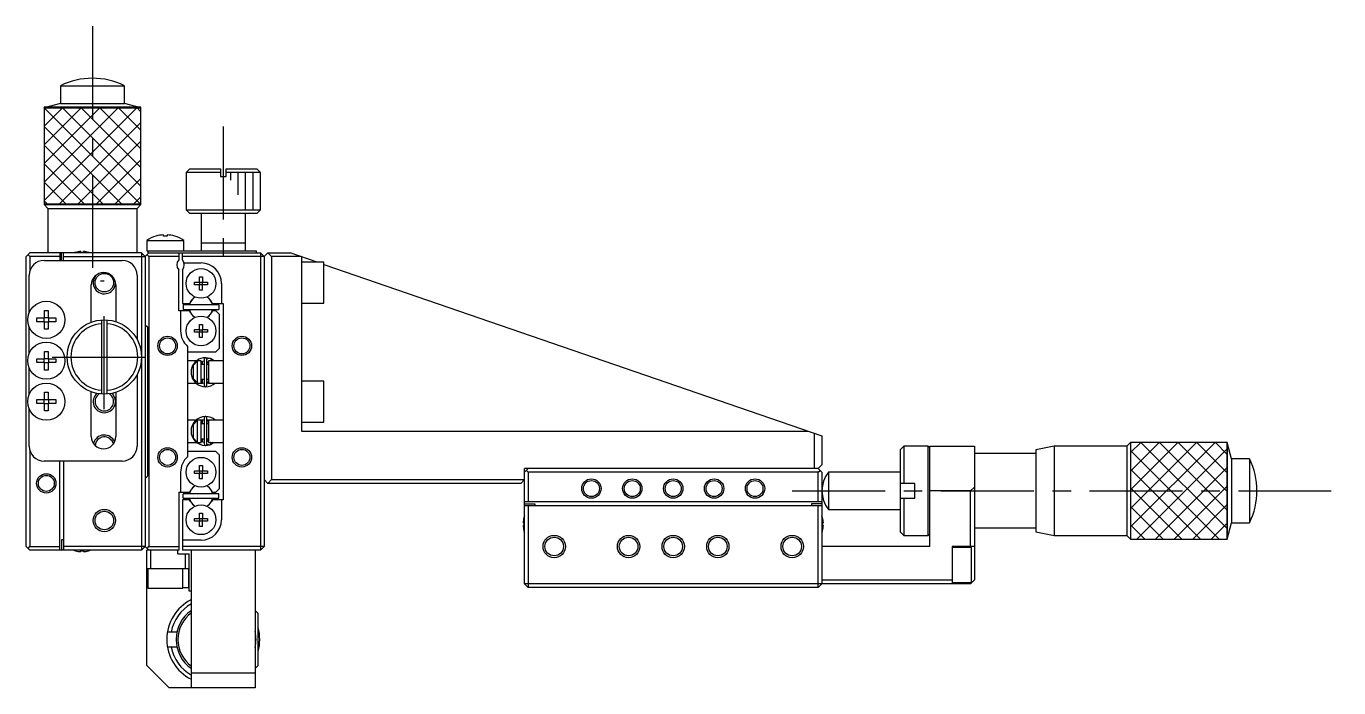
# Model space of a CAD drawing. Extents: x -367 to 325, y 68 to 606.
# Drawn here: x -303.2 to -126.7, y 322.4 to 411.4 of the extents above; entities that cross this region are included whole.
import ezdxf

# ---------------------------------------------------------------- set-up
doc = ezdxf.new("R2010")
doc.units = 0
doc.header["$LTSCALE"] = 10
doc.linetypes.add('CENTER', pattern=[2, 1.25, -0.25, 0.25, -0.25])
doc.linetypes.add('DASHED', pattern=[3.5, 2, -1.5])
doc.layers.get('0').update_dxf_attribs({"linetype": 'CONTINUOUS'})
doc.layers.add('CENTER', color=1, linetype='CENTER')

msp = doc.modelspace()

# ---------------------------------------------------------------- linework, layer by layer
at = {"color": 7, "linetype": 'CONTINUOUS'}
for p, q in [((-298.592322, 403.364929), (-289.992322, 403.364929)), ((-298.592322, 403.364929), (-298.592322, 400.954418)), ((-289.992322, 400.954418), (-289.992322, 403.364929)), ((-298.592322, 400.954418), (-300.792321, 400.36493)), ((-298.592322, 400.954418), (-289.992322, 400.954418)), ((-287.792323, 400.36493), (-289.992322, 400.954418)), ((-300.792321, 400.36493), (-287.792323, 400.36493)), ((-300.792321, 400.36493), (-300.792321, 387.364929)), ((-287.792323, 387.364929), (-287.792323, 400.36493)), ((-281.192322, 392.164923), (-281.692322, 391.664923)), ((-281.192322, 392.164923), (-277.092322, 392.164923)), ((-277.092322, 392.164923), (-277.092322, 391.164923)), ((-276.292322, 392.164923), (-272.192322, 392.164923)), ((-276.292322, 391.164923), (-276.292322, 392.164923)), ((-271.692322, 391.664923), (-272.192322, 392.164923)), ((-277.092322, 391.664923), (-281.692322, 391.664923)), ((-281.692322, 391.664923), (-281.692322, 386.664923)), ((-277.092322, 391.164923), (-276.292322, 391.164923)), ((-271.692322, 391.664923), (-276.292322, 391.664923)), ((-271.692322, 386.664923), (-271.692322, 391.664923)), ((-300.792321, 387.364929), (-287.792323, 387.364929)), ((-300.792321, 387.364929), (-300.292318, 386.864927)), ((-300.292318, 386.864927), (-288.292326, 386.864927)), ((-300.292318, 386.864927), (-300.292318, 380.864923)), ((-288.292326, 386.864927), (-287.792323, 387.364929)), ((-288.292326, 380.864923), (-288.292326, 386.864927)), ((-281.692322, 386.664923), (-281.192322, 386.164923)), ((-281.692322, 386.664923), (-271.692322, 386.664923)), ((-272.192322, 386.164923), (-271.692322, 386.664923)), ((-272.192322, 386.164923), (-281.192322, 386.164923)), ((-279.692322, 386.164923), (-279.692322, 381.164923)), ((-273.692322, 381.164923), (-273.692322, 386.164923)), ((-285.750911, 383.127503), (-285.754254, 383.134358)), ((-284.752322, 383.127503), (-284.752322, 383.299875)), ((-284.232322, 383.127503), (-284.752322, 383.127503)), ((-284.232322, 383.299875), (-284.232322, 383.127503)), ((-283.230389, 383.134358), (-283.233732, 383.127503)), ((-286.992322, 382.55658), (-281.992322, 382.55658)), ((-286.992322, 382.55658), (-286.992322, 381.164923)), ((-281.992322, 381.164923), (-281.992322, 382.55658)), ((-273.692322, 382.164923), (-279.692322, 382.164923)), ((-303.192322, 380.364923), (-302.692322, 380.864923)), ((-303.192322, 341.364923), (-303.192322, 380.364923)), ((-302.692322, 380.364923), (-302.942322, 380.614923)), ((-287.692322, 380.864923), (-302.692322, 380.864923)), ((-302.692322, 380.364923), (-302.692322, 378.489422)), ((-298.692322, 380.364923), (-302.692322, 380.364923)), ((-300.792322, 379.864923), (-290.292322, 379.864923)), ((-298.692322, 380.864923), (-298.692322, 379.864923)), ((-298.442322, 379.864923), (-298.442322, 380.864923)), ((-298.192322, 379.864923), (-298.192322, 380.864923)), ((-298.192322, 380.364923), (-287.192322, 380.364923)), ((-296.578683, 380.934444), (-296.580938, 380.939067)), ((-295.872322, 380.934444), (-295.872322, 381.054782)), ((-295.512322, 380.934444), (-295.872322, 380.934444)), ((-295.512322, 381.054782), (-295.512322, 380.934444)), ((-294.803706, 380.939067), (-294.80596, 380.934444)), ((-287.692322, 380.864923), (-287.192322, 380.364923)), ((-287.692322, 380.864923), (-287.692322, 340.864923)), ((-287.192322, 380.364923), (-286.692322, 380.864923)), ((-287.192322, 380.364923), (-287.192322, 341.364923)), ((-286.992322, 381.164923), (-272.292322, 381.164923)), ((-286.692322, 380.364923), (-286.942322, 380.614923)), ((-286.792322, 380.864923), (-286.792322, 381.164923)), ((-286.792322, 380.864923), (-271.692322, 380.864923)), ((-286.692322, 380.364923), (-286.692322, 341.364923)), ((-282.692322, 380.364923), (-286.692322, 380.364923)), ((-282.692322, 380.864923), (-282.692322, 379.92636)), ((-282.192322, 379.92636), (-282.192322, 380.864923)), ((-271.192322, 380.364923), (-282.192322, 380.364923)), ((-281.974076, 379.514923), (-279.692322, 379.514923)), ((-272.292322, 381.164923), (-272.292322, 380.864923)), ((-271.192322, 380.364923), (-271.692322, 380.864923)), ((-271.692322, 380.864923), (-271.692322, 340.864923)), ((-270.692322, 380.864923), (-271.192322, 380.364923)), ((-271.192322, 380.364923), (-271.192322, 341.364923)), ((-270.192322, 380.364923), (-270.692322, 380.864923)), ((-270.692322, 380.864923), (-267.692322, 380.864923)), ((-270.192322, 380.364923), (-270.192322, 350.364923)), ((-266.240216, 380.364923), (-270.192322, 380.364923)), ((-264.062058, 379.614923), (-267.692322, 380.864922)), ((-266.192322, 380.348431), (-266.192322, 356.864923)), ((-263.192322, 379.614923), (-266.192322, 379.614923)), ((-263.192322, 374.114923), (-263.192322, 379.614923)), ((-302.792322, 372.844719), (-302.792322, 377.864923)), ((-288.292322, 377.864923), (-288.292322, 369.239791)), ((-282.692322, 373.064923), (-282.692322, 378.603485)), ((-282.192322, 378.603485), (-282.192322, 374.064923)), ((-263.192322, 379.315448), (-196.192322, 356.245499)), ((-294.442322, 371.548671), (-294.442322, 376.564923)), ((-293.192322, 377.114922), (-292.692322, 377.114922)), ((-291.142322, 376.564923), (-291.142322, 371.618605)), ((-280.578683, 376.944923), (-279.872322, 376.944923)), ((-280.578683, 376.584923), (-280.578683, 376.944923)), ((-279.872322, 376.584923), (-280.578683, 376.584923)), ((-279.872322, 377.651284), (-279.512322, 377.651284)), ((-279.872322, 376.944923), (-279.872322, 377.651284)), ((-279.861949, 376.934551), (-279.872322, 376.944923)), ((-279.861949, 376.595295), (-279.872322, 376.584923)), ((-279.872322, 375.878561), (-279.872322, 376.584923)), ((-279.861949, 376.595295), (-279.861949, 376.934551)), ((-279.861949, 376.934551), (-279.522694, 376.934551)), ((-279.522694, 376.595295), (-279.861949, 376.595295)), ((-279.522694, 376.934551), (-279.512322, 376.944923)), ((-279.522694, 376.934551), (-279.522694, 376.595295)), ((-279.522694, 376.595295), (-279.512322, 376.584923)), ((-279.512322, 377.651284), (-279.512322, 376.944923)), ((-279.512322, 376.944923), (-278.80596, 376.944923)), ((-278.80596, 376.584923), (-279.512322, 376.584923)), ((-279.512322, 375.878561), (-279.512322, 376.584923)), ((-278.80596, 376.944923), (-278.80596, 376.584923)), ((-276.942322, 376.764923), (-276.942322, 374.064923)), ((-281.092961, 374.325018), (-281.243127, 374.064923)), ((-279.512322, 375.878561), (-279.872322, 375.878561)), ((-278.141516, 374.064923), (-278.291682, 374.325018)), ((-300.752322, 373.123512), (-300.232322, 373.123512)), ((-300.752322, 372.124923), (-300.752322, 373.123512)), ((-300.232322, 373.123512), (-300.232322, 372.124923)), ((-281.243127, 373.064923), (-282.692322, 373.064923)), ((-282.442322, 373.064923), (-282.442322, 370.364923)), ((-282.192322, 374.064923), (-281.243127, 374.064923)), ((-282.092322, 373.864923), (-282.092322, 373.264923)), ((-277.292322, 373.864923), (-282.092322, 373.864923)), ((-282.092322, 373.264923), (-277.292322, 373.264923)), ((-281.092961, 372.804828), (-281.243127, 373.064923)), ((-278.141516, 373.064923), (-278.291682, 372.804828)), ((-278.141516, 374.064923), (-276.692322, 374.064923)), ((-277.692322, 373.064923), (-278.141516, 373.064923)), ((-277.192322, 372.564923), (-277.692322, 373.064923)), ((-277.292322, 373.864923), (-277.292322, 373.264923)), ((-277.192322, 368.064923), (-277.192322, 372.564923)), ((-276.692322, 374.064923), (-276.692322, 347.664923)), ((-266.192322, 374.114923), (-263.192322, 374.114923)), ((-302.792322, 367.344719), (-302.792322, 370.885127)), ((-301.750911, 372.124923), (-300.752322, 372.124923)), ((-301.750911, 371.604923), (-301.750911, 372.124923)), ((-300.752322, 371.604923), (-301.750911, 371.604923)), ((-300.793696, 371.604923), (-300.793696, 372.124923)), ((-300.752322, 372.166298), (-300.232322, 372.166298)), ((-300.752322, 370.606333), (-300.752322, 371.604923)), ((-300.232322, 371.563548), (-300.752322, 371.563548)), ((-300.232322, 372.124923), (-299.233732, 372.124923)), ((-299.233732, 371.604923), (-300.232322, 371.604923)), ((-300.232322, 371.604923), (-300.232322, 370.606333)), ((-300.190947, 372.124923), (-300.190947, 371.604923)), ((-299.233732, 372.124923), (-299.233732, 371.604923)), ((-293.092322, 371.848897), (-293.092322, 361.880948)), ((-292.292322, 361.880948), (-292.292322, 371.848897)), ((-287.192322, 371.214923), (-286.842322, 370.864923)), ((-286.842322, 350.864923), (-286.842322, 370.864923)), ((-279.872322, 371.251284), (-279.512322, 371.251284)), ((-279.872322, 370.544923), (-279.872322, 371.251284)), ((-279.512322, 371.251284), (-279.512322, 370.544923)), ((-300.232322, 370.606333), (-300.752322, 370.606333)), ((-280.578683, 370.544923), (-279.872322, 370.544923)), ((-280.578683, 370.184923), (-280.578683, 370.544923)), ((-279.872322, 370.184923), (-280.578683, 370.184923)), ((-279.861949, 370.534551), (-279.872322, 370.544923)), ((-279.861949, 370.195295), (-279.872322, 370.184923)), ((-279.872322, 369.478561), (-279.872322, 370.184923)), ((-279.512322, 369.478561), (-279.872322, 369.478561)), ((-279.861949, 370.195295), (-279.861949, 370.534551)), ((-279.861949, 370.534551), (-279.522694, 370.534551)), ((-279.522694, 370.195295), (-279.861949, 370.195295)), ((-279.522694, 370.534551), (-279.512322, 370.544923)), ((-279.522694, 370.534551), (-279.522694, 370.195295)), ((-279.522694, 370.195295), (-279.512322, 370.184923)), ((-279.512322, 370.544923), (-278.80596, 370.544923)), ((-278.80596, 370.184923), (-279.512322, 370.184923)), ((-279.512322, 369.478561), (-279.512322, 370.184923)), ((-278.80596, 370.544923), (-278.80596, 370.184923)), ((-300.752322, 367.623512), (-300.232322, 367.623512)), ((-300.752322, 366.624923), (-300.752322, 367.623512)), ((-300.232322, 367.623512), (-300.232322, 366.624923)), ((-281.492322, 368.28586), (-281.492322, 353.443985)), ((-281.492322, 367.564923), (-277.692322, 367.564923)), ((-277.692322, 367.564923), (-277.192322, 368.064923)), ((-302.792322, 361.844719), (-302.792322, 365.385127)), ((-301.750911, 366.624923), (-300.752322, 366.624923)), ((-301.750911, 366.104923), (-301.750911, 366.624923)), ((-300.752322, 366.104923), (-301.750911, 366.104923)), ((-300.793696, 366.104923), (-300.793696, 366.624923)), ((-300.752322, 366.666298), (-300.232322, 366.666298)), ((-300.752322, 365.106333), (-300.752322, 366.104923)), ((-300.232322, 366.063548), (-300.752322, 366.063548)), ((-300.232322, 366.624923), (-299.233732, 366.624923)), ((-299.233732, 366.104923), (-300.232322, 366.104923)), ((-300.232322, 366.104923), (-300.232322, 365.106333)), ((-300.190947, 366.624923), (-300.190947, 366.104923)), ((-299.233732, 366.624923), (-299.233732, 366.104923)), ((-280.270756, 366.364923), (-281.492322, 366.364923)), ((-280.692322, 365.781438), (-280.192322, 366.310606)), ((-280.692322, 363.948408), (-280.692322, 365.781438)), ((-279.692322, 366.364923), (-280.192322, 366.364923)), ((-280.192322, 366.364923), (-280.192322, 363.364923)), ((-279.692454, 366.245316), (-279.285891, 366.35618)), ((-279.692322, 363.364923), (-279.692322, 366.364923)), ((-279.28584, 365.864923), (-279.692322, 365.864923)), ((-279.492322, 365.864923), (-279.492322, 366.314752)), ((-279.28584, 366.568001), (-279.28584, 363.068001)), ((-278.313089, 366.607033), (-279.061562, 366.76654)), ((-278.857123, 366.614005), (-278.888437, 366.600006)), ((-278.88584, 363.068001), (-278.88584, 366.568001)), ((-278.88584, 365.967114), (-278.885513, 365.981068)), ((-278.692322, 365.864923), (-278.88584, 365.864923)), ((-278.885513, 365.981068), (-278.884479, 365.995763)), ((-278.884479, 365.995763), (-278.882739, 366.010389)), ((-278.882739, 366.010389), (-278.880298, 366.024912)), ((-278.880298, 366.024912), (-278.877161, 366.039299)), ((-278.877161, 366.039299), (-278.873335, 366.053516)), ((-278.873335, 366.053516), (-278.868828, 366.06753)), ((-278.868828, 366.06753), (-278.863649, 366.081308)), ((-278.863649, 366.081308), (-278.85781, 366.094819)), ((-278.85781, 366.094819), (-278.851322, 366.108029)), ((-278.824987, 366.626492), (-278.857123, 366.614005)), ((-278.851322, 366.108029), (-278.8442, 366.120909)), ((-278.8442, 366.120909), (-278.836458, 366.133426)), ((-278.836458, 366.133426), (-278.828114, 366.14555)), ((-278.828114, 366.14555), (-278.819184, 366.157251)), ((-278.792282, 366.637354), (-278.824987, 366.626492)), ((-278.819184, 366.157251), (-278.809689, 366.168501)), ((-278.809689, 366.168501), (-278.799649, 366.179271)), ((-278.799649, 366.179271), (-278.789086, 366.189533)), ((-278.759088, 366.646565), (-278.792282, 366.637354)), ((-278.789086, 366.189533), (-278.778023, 366.19926)), ((-278.778023, 366.19926), (-278.766487, 366.208427)), ((-278.766487, 366.208427), (-278.754502, 366.217008)), ((-278.725485, 366.654103), (-278.759088, 366.646565)), ((-278.754502, 366.217008), (-278.742098, 366.224981)), ((-278.742098, 366.224981), (-278.729304, 366.232323)), ((-278.729304, 366.232323), (-278.716149, 366.239012)), ((-278.691556, 366.659951), (-278.725485, 366.654103)), ((-278.716149, 366.239012), (-278.702667, 366.245029)), ((-278.702667, 366.245029), (-278.692345, 366.249095)), ((-278.692322, 366.364923), (-278.692322, 363.364923)), ((-276.692322, 366.364923), (-278.692322, 366.364923)), ((-278.657382, 366.664094), (-278.691556, 366.659951)), ((-278.623048, 366.666522), (-278.657382, 366.664094)), ((-278.588637, 366.66723), (-278.623048, 366.666522)), ((-278.554232, 366.666214), (-278.588637, 366.66723)), ((-278.519918, 366.663479), (-278.554232, 366.666214)), ((-278.485778, 366.659029), (-278.519918, 366.663479)), ((-278.451895, 366.652875), (-278.485778, 366.659029)), ((-278.418352, 366.645031), (-278.451895, 366.652875)), ((-278.385231, 366.635516), (-278.418352, 366.645031)), ((-278.390429, 366.378943), (-278.397015, 366.364923)), ((-278.383906, 366.393277), (-278.390429, 366.378943)), ((-278.313718, 366.607346), (-278.386348, 366.364917)), ((-278.352616, 366.624353), (-278.385231, 366.635516)), ((-278.37749, 366.407834), (-278.383906, 366.393277)), ((-278.371221, 366.422521), (-278.37749, 366.407834)), ((-278.365139, 366.437245), (-278.371221, 366.422521)), ((-278.359283, 366.451911), (-278.365139, 366.437245)), ((-278.353689, 366.466427), (-278.359283, 366.451911)), ((-278.348395, 366.480699), (-278.353689, 366.466427)), ((-278.322264, 366.612284), (-278.352616, 366.624353)), ((-278.343432, 366.494636), (-278.348395, 366.480699)), ((-278.338834, 366.50815), (-278.343432, 366.494636)), ((-278.33463, 366.521155), (-278.338834, 366.50815)), ((-278.330845, 366.533567), (-278.33463, 366.521155)), ((-278.327505, 366.545307), (-278.330845, 366.533567)), ((-278.324631, 366.556301), (-278.327505, 366.545307)), ((-278.32224, 366.566479), (-278.324631, 366.556301)), ((-278.323946, 366.612637), (-278.321687, 366.611985)), ((-277.901054, 366.364943), (-278.322808, 366.611242)), ((-278.320349, 366.575775), (-278.32224, 366.566479)), ((-278.321687, 366.611985), (-278.319931, 366.610161)), ((-278.31897, 366.584131), (-278.320349, 366.575775)), ((-278.319931, 366.610161), (-278.318689, 366.607177)), ((-278.31811, 366.591492), (-278.31897, 366.584131)), ((-278.318689, 366.607177), (-278.317969, 366.603052)), ((-278.317776, 366.597813), (-278.31811, 366.591492)), ((-278.317969, 366.603052), (-278.317776, 366.597813)), ((-300.232322, 365.106333), (-300.752322, 365.106333)), ((-288.292322, 364.490054), (-288.292322, 354.864923)), ((-280.192322, 363.419239), (-280.692322, 363.948408)), ((-279.692322, 363.864923), (-279.28584, 363.864923)), ((-279.492322, 363.364923), (-279.492322, 363.864923)), ((-278.88584, 363.864923), (-278.692322, 363.864923)), ((-278.88579, 363.663564), (-278.88584, 363.668888)), ((-278.88517, 363.648843), (-278.88579, 363.663564)), ((-278.883843, 363.634165), (-278.88517, 363.648843)), ((-278.88181, 363.619565), (-278.883843, 363.634165)), ((-278.879075, 363.605077), (-278.88181, 363.619565)), ((-278.875645, 363.590735), (-278.879075, 363.605077)), ((-278.871524, 363.576573), (-278.875645, 363.590735)), ((-263.192322, 363.614923), (-266.192322, 363.614923)), ((-263.192322, 358.114923), (-263.192322, 363.614923)), ((-300.752322, 362.123512), (-300.232322, 362.123512)), ((-300.752322, 361.124923), (-300.752322, 362.123512)), ((-300.232322, 362.123512), (-300.232322, 361.124923)), ((-294.442322, 356.164923), (-294.442322, 362.181174)), ((-291.142322, 362.11124), (-291.142322, 356.164923)), ((-281.492322, 363.364923), (-280.384155, 363.364923)), ((-280.192322, 363.364923), (-279.692322, 363.364923)), ((-279.285894, 363.280108), (-279.692407, 363.390349)), ((-279.626838, 363.364923), (-279.492322, 363.364923)), ((-278.657503, 363.327417), (-278.88578, 363.279794)), ((-278.866722, 363.562624), (-278.871524, 363.576573)), ((-278.861249, 363.54892), (-278.866722, 363.562624)), ((-278.855114, 363.535496), (-278.861249, 363.54892)), ((-278.848332, 363.522383), (-278.855114, 363.535496)), ((-278.840915, 363.509614), (-278.848332, 363.522383)), ((-278.832879, 363.49722), (-278.840915, 363.509614)), ((-278.824243, 363.485232), (-278.832879, 363.49722)), ((-278.815023, 363.473681), (-278.824243, 363.485232)), ((-278.805241, 363.462597), (-278.815023, 363.473681)), ((-278.794918, 363.452008), (-278.805241, 363.462597)), ((-278.784077, 363.441944), (-278.794918, 363.452008)), ((-278.772744, 363.43243), (-278.784077, 363.441944)), ((-278.760945, 363.423494), (-278.772744, 363.43243)), ((-278.748709, 363.415159), (-278.760945, 363.423494)), ((-278.736063, 363.407451), (-278.748709, 363.415159)), ((-278.723041, 363.40039), (-278.736063, 363.407451)), ((-278.709674, 363.393998), (-278.723041, 363.40039)), ((-278.695997, 363.388293), (-278.709674, 363.393998)), ((-278.692345, 363.386906), (-278.695997, 363.388293)), ((-278.692322, 363.364923), (-276.692322, 363.364923)), ((-278.544835, 363.364584), (-278.657503, 363.327417)), ((-278.381668, 363.001237), (-278.322264, 363.023718)), ((-278.326549, 363.023813), (-278.323946, 363.023364)), ((-278.323946, 363.023364), (-278.324304, 363.024226)), ((-278.322264, 363.023718), (-278.323946, 363.023364)), ((-278.321508, 363.024133), (-278.322264, 363.023718)), ((-301.750911, 361.124923), (-300.752322, 361.124923)), ((-301.750911, 360.604923), (-301.750911, 361.124923)), ((-300.752322, 360.604923), (-301.750911, 360.604923)), ((-300.793696, 360.604923), (-300.793696, 361.124923)), ((-300.752322, 361.166298), (-300.232322, 361.166298)), ((-300.752322, 359.606333), (-300.752322, 360.604923)), ((-300.232322, 360.563548), (-300.752322, 360.563548)), ((-300.232322, 361.124923), (-299.233732, 361.124923)), ((-299.233732, 360.604923), (-300.232322, 360.604923)), ((-300.232322, 360.604923), (-300.232322, 359.606333)), ((-300.190947, 361.124923), (-300.190947, 360.604923)), ((-299.233732, 361.124923), (-299.233732, 360.604923)), ((-302.792322, 354.864923), (-302.792322, 359.885127)), ((-300.232322, 359.606333), (-300.752322, 359.606333)), ((-280.383452, 358.364923), (-281.492322, 358.364923)), ((-280.692322, 357.781438), (-280.192322, 358.310606)), ((-279.692322, 358.364923), (-280.192322, 358.364923)), ((-280.192322, 358.364923), (-280.192322, 355.364923)), ((-279.692512, 358.339452), (-279.285843, 358.449745)), ((-279.692322, 355.364923), (-279.692322, 358.364923)), ((-279.492322, 358.364923), (-279.626496, 358.364923)), ((-279.492322, 357.864923), (-279.492322, 358.364923)), ((-279.28584, 358.661845), (-279.28584, 355.161845)), ((-278.88584, 355.161845), (-278.88584, 358.661845)), ((-278.885747, 358.450047), (-278.657227, 358.402348)), ((-278.778023, 358.293104), (-278.766487, 358.302271)), ((-278.766487, 358.302271), (-278.754502, 358.310852)), ((-278.754502, 358.310852), (-278.742098, 358.318825)), ((-278.742098, 358.318825), (-278.729304, 358.326166)), ((-278.729304, 358.326166), (-278.716149, 358.332855)), ((-278.716149, 358.332855), (-278.702667, 358.338872)), ((-278.702667, 358.338872), (-278.692345, 358.342939)), ((-278.692322, 358.364923), (-278.692322, 355.364923)), ((-276.692322, 358.364923), (-278.692322, 358.364923)), ((-278.657227, 358.402348), (-278.544556, 358.365156)), ((-278.369292, 358.724293), (-278.383677, 358.728869)), ((-278.322264, 358.706128), (-278.369338, 358.724148)), ((-278.323946, 358.706481), (-278.324323, 358.705574)), ((-278.322264, 358.706128), (-278.323946, 358.706481)), ((-278.321508, 358.705712), (-278.322264, 358.706128)), ((-280.692322, 355.948408), (-280.692322, 357.781438)), ((-279.28584, 357.864923), (-279.692322, 357.864923)), ((-278.88584, 358.060957), (-278.885513, 358.074912)), ((-278.692322, 357.864923), (-278.88584, 357.864923)), ((-278.885513, 358.074912), (-278.884479, 358.089607)), ((-278.884479, 358.089607), (-278.882739, 358.104233)), ((-278.882739, 358.104233), (-278.880298, 358.118756)), ((-278.880298, 358.118756), (-278.877161, 358.133143)), ((-278.877161, 358.133143), (-278.873335, 358.147359)), ((-278.873335, 358.147359), (-278.868828, 358.161373)), ((-278.868828, 358.161373), (-278.863649, 358.175152)), ((-278.863649, 358.175152), (-278.85781, 358.188662)), ((-278.85781, 358.188662), (-278.851322, 358.201873)), ((-278.851322, 358.201873), (-278.8442, 358.214752)), ((-278.8442, 358.214752), (-278.836458, 358.227269)), ((-278.836458, 358.227269), (-278.828114, 358.239394)), ((-278.828114, 358.239394), (-278.819184, 358.251095)), ((-278.819184, 358.251095), (-278.809689, 358.262345)), ((-278.809689, 358.262345), (-278.799649, 358.273115)), ((-278.799649, 358.273115), (-278.789086, 358.283377)), ((-278.789086, 358.283377), (-278.778023, 358.293104)), ((-266.192322, 358.114923), (-263.192322, 358.114923)), ((-266.192322, 356.864923), (-197.991261, 356.864923)), ((-197.192322, 351.864923), (-197.192322, 356.589826)), ((-281.492322, 355.364923), (-280.270336, 355.364923)), ((-280.192322, 355.419239), (-280.692322, 355.948408)), ((-280.192322, 355.364923), (-279.692322, 355.364923)), ((-279.285861, 355.373661), (-279.692468, 355.484536)), ((-279.692322, 355.864923), (-279.28584, 355.864923)), ((-279.492322, 355.415538), (-279.492322, 355.864923)), ((-279.060309, 354.963323), (-278.376382, 355.096855)), ((-278.888485, 355.129863), (-278.876414, 355.124243)), ((-278.88584, 355.864923), (-278.692322, 355.864923)), ((-278.88579, 355.757408), (-278.88584, 355.762732)), ((-278.88517, 355.742686), (-278.88579, 355.757408)), ((-278.883843, 355.728008), (-278.88517, 355.742686)), ((-278.88181, 355.713409), (-278.883843, 355.728008)), ((-278.879075, 355.698921), (-278.88181, 355.713409)), ((-278.875645, 355.684579), (-278.879075, 355.698921)), ((-278.876414, 355.124243), (-278.844635, 355.110768)), ((-278.871524, 355.670417), (-278.875645, 355.684579)), ((-278.866722, 355.656467), (-278.871524, 355.670417)), ((-278.861249, 355.642764), (-278.866722, 355.656467)), ((-278.855114, 355.629339), (-278.861249, 355.642764)), ((-278.848332, 355.616227), (-278.855114, 355.629339)), ((-278.840915, 355.603457), (-278.848332, 355.616227)), ((-278.844635, 355.110768), (-278.81224, 355.098904)), ((-278.832879, 355.591063), (-278.840915, 355.603457)), ((-278.824243, 355.579076), (-278.832879, 355.591063)), ((-278.815023, 355.567525), (-278.824243, 355.579076)), ((-278.805241, 355.556441), (-278.815023, 355.567525)), ((-278.81224, 355.098904), (-278.779309, 355.088678)), ((-278.794918, 355.545852), (-278.805241, 355.556441)), ((-278.784077, 355.535787), (-278.794918, 355.545852)), ((-278.772744, 355.526274), (-278.784077, 355.535787)), ((-278.779309, 355.088678), (-278.745922, 355.080116)), ((-278.760945, 355.517337), (-278.772744, 355.526274)), ((-278.748709, 355.509003), (-278.760945, 355.517337)), ((-278.736063, 355.501294), (-278.748709, 355.509003)), ((-278.745922, 355.080116), (-278.712163, 355.073237)), ((-278.723041, 355.494234), (-278.736063, 355.501294)), ((-278.709674, 355.487842), (-278.723041, 355.494234)), ((-278.712163, 355.073237), (-278.678113, 355.068057)), ((-278.695997, 355.482137), (-278.709674, 355.487842)), ((-278.692345, 355.48075), (-278.695997, 355.482137)), ((-278.692322, 355.364923), (-276.692322, 355.364923)), ((-278.678113, 355.068057), (-278.643855, 355.064588)), ((-278.643855, 355.064588), (-278.609474, 355.062838)), ((-278.609474, 355.062838), (-278.575053, 355.062811)), ((-278.575053, 355.062811), (-278.540676, 355.064505)), ((-278.540676, 355.064505), (-278.506427, 355.067917)), ((-278.506427, 355.067917), (-278.472388, 355.073039)), ((-278.472388, 355.073039), (-278.438644, 355.079858)), ((-278.438644, 355.079858), (-278.405275, 355.088357)), ((-278.405275, 355.088357), (-278.372364, 355.098516)), ((-278.390429, 355.350903), (-278.397015, 355.364923)), ((-278.383906, 355.336568), (-278.390429, 355.350903)), ((-278.313718, 355.1225), (-278.386348, 355.364929)), ((-278.37749, 355.322011), (-278.383906, 355.336568)), ((-278.371221, 355.307324), (-278.37749, 355.322011)), ((-278.372364, 355.098516), (-278.339991, 355.110311)), ((-278.365139, 355.2926), (-278.371221, 355.307324)), ((-278.359283, 355.277934), (-278.365139, 355.2926)), ((-278.353689, 355.263419), (-278.359283, 355.277934)), ((-278.348395, 355.249147), (-278.353689, 355.263419)), ((-278.343432, 355.235209), (-278.348395, 355.249147)), ((-278.338834, 355.221695), (-278.343432, 355.235209)), ((-278.339991, 355.110311), (-278.322264, 355.117561)), ((-278.33463, 355.208691), (-278.338834, 355.221695)), ((-278.330845, 355.196279), (-278.33463, 355.208691)), ((-278.327505, 355.184538), (-278.330845, 355.196279)), ((-278.324631, 355.173544), (-278.327505, 355.184538)), ((-278.32224, 355.163366), (-278.324631, 355.173544)), ((-278.323946, 355.117208), (-278.321687, 355.11786)), ((-278.322808, 355.118604), (-277.901146, 355.364832)), ((-278.320349, 355.15407), (-278.32224, 355.163366)), ((-278.321687, 355.11786), (-278.319931, 355.119684)), ((-278.31897, 355.145715), (-278.320349, 355.15407)), ((-278.319931, 355.119684), (-278.318689, 355.122668)), ((-278.31811, 355.138353), (-278.31897, 355.145715)), ((-278.318689, 355.122668), (-278.317969, 355.126793)), ((-278.317776, 355.132032), (-278.31811, 355.138353)), ((-278.317969, 355.126793), (-278.317776, 355.132032)), ((-196.192322, 356.245498), (-196.192322, 352.364923)), ((-185.192322, 354.864923), (-185.692322, 354.364923)), ((-185.192322, 354.864923), (-185.192322, 349.864923)), ((-181.892322, 354.864923), (-185.192322, 354.864923)), ((-181.692322, 354.664923), (-181.892322, 354.864923)), ((-181.892322, 342.864923), (-181.892322, 354.864923)), ((-181.692322, 354.864923), (-175.692322, 354.864923)), ((-181.692322, 341.364923), (-181.692322, 354.864923)), ((-175.692322, 354.864923), (-175.692322, 336.864923)), ((-164.942323, 354.864919), (-167.442322, 354.36492)), ((-164.942323, 354.864919), (-164.942323, 342.864927)), ((-155.192318, 354.864919), (-164.942323, 354.864919)), ((-154.692316, 355.364922), (-155.192318, 354.864919)), ((-155.192318, 354.864919), (-155.192318, 342.864927)), ((-154.692316, 355.364922), (-154.692316, 342.364924)), ((-141.692315, 355.364922), (-154.692316, 355.364922)), ((-141.692315, 355.364922), (-141.692315, 342.364924)), ((-141.102827, 353.164923), (-141.692315, 355.364922)), ((-302.692322, 354.240423), (-302.692322, 341.364923)), ((-277.692322, 354.164923), (-281.492322, 354.164923)), ((-277.192322, 353.664923), (-277.692322, 354.164923)), ((-277.192322, 349.164923), (-277.192322, 353.664923)), ((-185.692322, 354.364923), (-185.692322, 343.364923)), ((-167.442322, 353.864923), (-175.692322, 353.864923)), ((-167.442322, 354.36492), (-167.442322, 343.364926)), ((-141.102827, 353.164923), (-141.102827, 344.564923)), ((-138.692316, 353.164923), (-141.102827, 353.164923)), ((-138.692316, 353.164923), (-138.692316, 344.564923)), ((-290.292322, 352.864923), (-300.792322, 352.864923)), ((-298.692322, 340.864923), (-298.692322, 352.864923)), ((-298.192322, 352.864923), (-298.192322, 340.864923)), ((-282.442322, 351.364923), (-282.442322, 348.664923)), ((-280.578683, 351.544923), (-279.872322, 351.544923)), ((-280.578683, 351.184923), (-280.578683, 351.544923)), ((-279.872322, 352.251284), (-279.512322, 352.251284)), ((-279.872322, 351.544923), (-279.872322, 352.251284)), ((-279.861949, 351.534551), (-279.872322, 351.544923)), ((-279.861949, 351.195295), (-279.861949, 351.534551)), ((-279.861949, 351.534551), (-279.522694, 351.534551)), ((-279.522694, 351.534551), (-279.512322, 351.544923)), ((-279.522694, 351.534551), (-279.522694, 351.195295)), ((-279.512322, 352.251284), (-279.512322, 351.544923)), ((-279.512322, 351.544923), (-278.80596, 351.544923)), ((-278.80596, 351.544923), (-278.80596, 351.184923)), ((-196.692322, 351.864923), (-236.192322, 351.864923)), ((-236.192322, 336.364923), (-236.192322, 351.864923)), ((-235.692322, 351.864923), (-236.192322, 351.364923)), ((-235.942322, 351.614923), (-235.692322, 351.364923)), ((-235.692322, 351.364923), (-235.692322, 347.364923)), ((-196.692322, 351.364923), (-235.692322, 351.364923)), ((-196.692322, 351.864923), (-196.192322, 352.364923)), ((-196.692322, 351.864923), (-196.192322, 351.364923)), ((-196.692322, 351.364923), (-196.442322, 351.614923)), ((-196.692322, 347.364923), (-196.692322, 351.364923)), ((-196.192322, 351.364923), (-196.192322, 336.364923)), ((-195.314813, 351.364919), (-195.314813, 346.364927)), ((-185.692322, 351.364919), (-195.314813, 351.364919)), ((-286.842322, 350.864923), (-287.192322, 350.514923)), ((-279.872322, 351.184923), (-280.578683, 351.184923)), ((-279.861949, 351.195295), (-279.872322, 351.184923)), ((-279.872322, 350.478561), (-279.872322, 351.184923)), ((-279.512322, 350.478561), (-279.872322, 350.478561)), ((-279.522694, 351.195295), (-279.861949, 351.195295)), ((-279.522694, 351.195295), (-279.512322, 351.184923)), ((-278.80596, 351.184923), (-279.512322, 351.184923)), ((-279.512322, 350.478561), (-279.512322, 351.184923)), ((-271.192322, 350.364923), (-270.692322, 349.864923)), ((-270.692322, 349.864923), (-270.192322, 350.364923)), ((-236.692322, 349.864923), (-270.692322, 349.864923)), ((-270.192322, 350.364923), (-236.192322, 350.364923)), ((-236.192322, 350.364923), (-236.692322, 349.864923)), ((-183.692322, 349.864923), (-185.692322, 349.864923)), ((-183.692322, 347.864923), (-183.692322, 349.864923)), ((-282.692322, 348.664923), (-281.243127, 348.664923)), ((-282.692322, 348.664923), (-282.692322, 340.864923)), ((-282.092322, 347.864923), (-282.092322, 348.464923)), ((-277.292322, 348.464923), (-282.092322, 348.464923)), ((-282.092322, 347.864923), (-277.292322, 347.864923)), ((-281.092961, 348.925018), (-281.243127, 348.664923)), ((-278.141516, 348.664923), (-278.291682, 348.925018)), ((-278.141516, 348.664923), (-277.692322, 348.664923)), ((-277.692322, 348.664923), (-277.192322, 349.164923)), ((-277.292322, 347.864923), (-277.292322, 348.464923)), ((-185.692322, 347.864923), (-183.692322, 347.864923)), ((-185.192322, 347.864923), (-185.192322, 342.864923)), ((-176.192322, 348.864923), (-181.692322, 348.864923)), ((-176.192322, 348.864923), (-175.692322, 349.364923)), ((-176.192322, 341.364923), (-176.192322, 348.864923)), ((-281.243127, 347.664923), (-282.192322, 347.664923)), ((-282.192322, 347.664923), (-282.192322, 340.864923)), ((-281.092961, 347.404828), (-281.243127, 347.664923)), ((-278.141516, 347.664923), (-278.291682, 347.404828)), ((-276.692322, 347.664923), (-278.141516, 347.664923)), ((-276.942322, 347.664923), (-276.942322, 344.964923)), ((-196.192322, 347.364923), (-236.192322, 347.364923)), ((-236.192322, 347.114923), (-234.792322, 347.114923)), ((-236.192322, 346.864923), (-196.192322, 346.864923)), ((-235.692322, 346.864923), (-235.692322, 335.864923)), ((-234.792322, 347.114923), (-234.792322, 346.864923)), ((-196.192322, 347.114923), (-197.592322, 347.114923)), ((-197.592322, 347.114923), (-197.592322, 346.864923)), ((-196.692322, 335.864923), (-196.692322, 346.864923)), ((-195.314813, 346.364927), (-185.692322, 346.364927)), ((-280.578683, 345.144923), (-279.872322, 345.144923)), ((-280.578683, 344.784923), (-280.578683, 345.144923)), ((-279.872322, 344.784923), (-280.578683, 344.784923)), ((-279.872322, 345.851284), (-279.512322, 345.851284)), ((-279.872322, 345.144923), (-279.872322, 345.851284)), ((-279.861949, 345.134551), (-279.872322, 345.144923)), ((-279.861949, 344.795295), (-279.872322, 344.784923)), ((-279.872322, 344.078561), (-279.872322, 344.784923)), ((-279.861949, 344.795295), (-279.861949, 345.134551)), ((-279.861949, 345.134551), (-279.522694, 345.134551)), ((-279.522694, 344.795295), (-279.861949, 344.795295)), ((-279.522694, 345.134551), (-279.512322, 345.144923)), ((-279.522694, 345.134551), (-279.522694, 344.795295)), ((-279.522694, 344.795295), (-279.512322, 344.784923)), ((-279.512322, 345.851284), (-279.512322, 345.144923)), ((-279.512322, 345.144923), (-278.80596, 345.144923)), ((-278.80596, 344.784923), (-279.512322, 344.784923)), ((-279.512322, 344.078561), (-279.512322, 344.784923)), ((-278.80596, 345.144923), (-278.80596, 344.784923)), ((-236.38218, 344.544923), (-236.261843, 344.544923)), ((-236.261843, 344.184923), (-236.38218, 344.184923)), ((-236.266466, 345.253539), (-236.261843, 345.251284)), ((-236.261843, 344.544923), (-236.261843, 344.184923)), ((-196.1228, 345.251284), (-196.118178, 345.253539)), ((-196.1228, 344.544923), (-196.002463, 344.544923)), ((-196.1228, 344.184923), (-196.1228, 344.544923)), ((-196.002463, 344.184923), (-196.1228, 344.184923)), ((-141.692315, 342.364924), (-141.102827, 344.564923)), ((-141.102827, 344.564923), (-138.692316, 344.564923)), ((-279.512322, 344.078561), (-279.872322, 344.078561)), ((-236.261843, 343.478561), (-236.266466, 343.476307)), ((-196.118178, 343.476307), (-196.1228, 343.478561)), ((-185.692322, 343.364923), (-185.192322, 342.864923)), ((-185.192322, 342.864923), (-181.892322, 342.864923)), ((-181.892322, 342.864923), (-181.692322, 343.064923)), ((-175.692322, 343.864923), (-167.442322, 343.864923)), ((-167.442322, 343.364926), (-164.942323, 342.864927)), ((-164.942323, 342.864927), (-155.192318, 342.864927)), ((-155.192318, 342.864927), (-154.692316, 342.364924)), ((-302.692322, 340.864923), (-303.192322, 341.364923)), ((-302.942322, 341.114923), (-302.692322, 341.364923)), ((-302.692322, 341.364923), (-298.692322, 341.364923)), ((-287.692322, 340.864923), (-302.692322, 340.864923)), ((-298.442322, 342.264923), (-298.442322, 340.864923)), ((-298.192322, 342.264923), (-298.442322, 342.264923)), ((-287.192322, 341.364923), (-298.192322, 341.364923)), ((-296.580938, 340.790779), (-296.578683, 340.795401)), ((-295.872322, 340.795401), (-295.512322, 340.795401)), ((-295.872322, 340.675064), (-295.872322, 340.795401)), ((-295.512322, 340.795401), (-295.512322, 340.675064)), ((-294.80596, 340.795401), (-294.803706, 340.790779)), ((-287.192322, 341.364923), (-287.692322, 340.864923)), ((-287.192322, 341.364923), (-286.692322, 340.864923)), ((-282.692322, 340.864923), (-286.992322, 340.864923)), ((-286.992322, 325.364923), (-286.992322, 340.864923)), ((-286.942322, 341.114923), (-286.692322, 341.364923)), ((-286.692322, 341.364923), (-282.692322, 341.364923)), ((-286.492322, 340.864923), (-286.492322, 338.364923)), ((-282.792322, 340.364923), (-282.792322, 340.864923)), ((-279.692322, 342.214923), (-282.192322, 342.214923)), ((-271.192322, 341.364923), (-282.192322, 341.364923)), ((-271.692322, 340.864923), (-282.192322, 340.864923)), ((-280.992322, 322.364923), (-280.992322, 340.864923)), ((-272.392322, 340.864923), (-272.392322, 322.364923)), ((-271.192322, 341.364923), (-271.692322, 340.864923)), ((-181.692322, 341.364923), (-196.192322, 341.364923)), ((-175.692322, 341.364923), (-178.692322, 341.364923)), ((-178.692322, 341.364923), (-178.692322, 336.364923)), ((-176.092322, 341.214923), (-178.692322, 341.214923)), ((-176.092322, 336.514923), (-176.092322, 341.214923)), ((-154.692316, 342.364924), (-141.692315, 342.364924)), ((-282.792322, 340.364923), (-281.292322, 340.364923)), ((-281.792322, 338.364923), (-281.792322, 340.364923)), ((-281.292322, 335.364923), (-281.292322, 340.364923)), ((-281.292322, 338.364923), (-286.992322, 338.364923)), ((-286.923143, 338.364923), (-286.923143, 335.864923)), ((-286.842322, 338.364923), (-286.842322, 335.764923)), ((-282.142322, 335.764923), (-282.142322, 338.364923)), ((-281.332585, 335.864923), (-281.332585, 338.364923)), ((-286.842322, 335.864923), (-286.992322, 335.864923)), ((-286.842322, 335.764923), (-282.142322, 335.764923)), ((-282.142322, 335.864923), (-281.292322, 335.864923)), ((-280.992322, 335.364923), (-281.292322, 335.364923)), ((-236.192322, 336.364923), (-235.692322, 335.864923)), ((-176.192322, 336.364923), (-236.192322, 336.364923)), ((-196.692322, 335.864923), (-235.692322, 335.864923)), ((-196.692322, 335.864923), (-196.192322, 336.364923)), ((-196.192322, 336.864923), (-178.692322, 336.864923)), ((-178.692322, 336.514923), (-176.092322, 336.514923)), ((-176.192322, 336.364923), (-175.692322, 336.864923)), ((-271.992322, 332.364923), (-272.392322, 332.764923)), ((-271.992322, 325.364923), (-271.992322, 332.364923)), ((-282.935865, 329.864923), (-284.208401, 329.864923)), ((-272.376242, 329.864923), (-272.392312, 329.864923)), ((-284.208401, 327.864923), (-282.935865, 327.864923)), ((-272.392312, 327.864923), (-272.376242, 327.864923)), ((-286.992322, 325.364923), (-283.992322, 322.364923)), ((-272.392322, 324.964923), (-271.992322, 325.364923)), ((-280.992322, 324.364923), (-272.392322, 324.364923)), ((-272.392322, 322.364923), (-283.992322, 322.364923))]:
    msp.add_line(p, q, dxfattribs=at)
at = {"color": 3, "linetype": 'CONTINUOUS'}
for p, q in [((-300.792321, 400.400435), (-300.727826, 400.46493)), ((-300.792321, 397.900435), (-298.227826, 400.46493)), ((-300.792321, 395.400435), (-295.727826, 400.46493)), ((-300.792321, 392.900435), (-293.227826, 400.46493)), ((-300.792321, 390.400435), (-290.727826, 400.46493)), ((-300.792321, 387.900435), (-288.227826, 400.46493)), ((-300.792321, 400.369712), (-287.887537, 387.464929)), ((-298.387538, 400.46493), (-287.792323, 389.869714)), ((-295.887538, 400.46493), (-287.792323, 392.369714)), ((-293.387538, 400.46493), (-287.792323, 394.869714)), ((-290.887538, 400.46493), (-287.792323, 397.369714)), ((-288.387538, 400.46493), (-287.792323, 399.869714)), ((-300.792321, 397.869712), (-290.387537, 387.464929)), ((-298.727827, 387.464929), (-287.792323, 398.400433)), ((-300.792321, 395.369712), (-292.887537, 387.464929)), ((-296.227827, 387.464929), (-287.792323, 395.900433)), ((-300.792321, 392.869712), (-295.387537, 387.464929)), ((-293.727827, 387.464929), (-287.792323, 393.400433)), ((-300.792321, 390.369712), (-297.887537, 387.464929)), ((-291.227827, 387.464929), (-287.792323, 390.900433)), ((-275.692322, 390.664923), (-275.692322, 391.664923)), ((-274.692322, 388.664923), (-274.692322, 391.664923)), ((-273.692322, 386.664923), (-273.692322, 391.664923)), ((-272.692322, 386.664923), (-272.692322, 391.664923)), ((-288.727827, 387.464929), (-287.792323, 388.400433)), ((-300.792321, 387.869712), (-300.387537, 387.464929)), ((-154.692316, 354.00044), (-153.327834, 355.364922)), ((-154.692316, 351.50044), (-150.827834, 355.364922)), ((-154.692316, 349.00044), (-148.327834, 355.364922)), ((-154.692316, 346.50044), (-145.827834, 355.364922)), ((-154.692316, 344.00044), (-143.327834, 355.364922)), ((-153.28753, 355.364922), (-141.692315, 343.769706)), ((-150.78753, 355.364922), (-141.692315, 346.269706)), ((-148.28753, 355.364922), (-141.692315, 348.769706)), ((-145.78753, 355.364922), (-141.692315, 351.269706)), ((-143.28753, 355.364922), (-141.692315, 353.769706)), ((-154.692316, 354.269707), (-142.787532, 342.364924)), ((-153.827832, 342.364924), (-141.692315, 354.500441)), ((-154.692316, 351.769707), (-145.287532, 342.364924)), ((-151.327832, 342.364924), (-141.692315, 352.000441)), ((-148.827832, 342.364924), (-141.692315, 349.500441)), ((-154.692316, 349.269707), (-147.787532, 342.364924)), ((-154.692316, 346.769707), (-150.287532, 342.364924)), ((-146.327832, 342.364924), (-141.692315, 347.000441)), ((-154.692316, 344.269707), (-152.787532, 342.364924)), ((-143.827832, 342.364924), (-141.692315, 344.500441))]:
    msp.add_line(p, q, dxfattribs=at)
at = {"color": 3, "linetype": 'DASHED'}
for p, q in [((-287.792323, 400.46493), (-300.792321, 400.46493)), ((-287.792323, 387.464929), (-287.792323, 400.46493)), ((-300.792321, 387.464929), (-287.792323, 387.464929)), ((-154.692316, 355.364922), (-154.692316, 342.364924)), ((-141.692315, 342.364924), (-141.692315, 355.364922)), ((-154.692316, 342.364924), (-141.692315, 342.364924))]:
    msp.add_line(p, q, dxfattribs=at)
at = {"color": 7, "linetype": 'CONTINUOUS'}
for centre, radius in [((-292.692322, 376.864923), 1.25), ((-279.692322, 376.764923), 2), ((-300.492322, 371.864923), 2.5), ((-292.692322, 366.864923), 5), ((-279.692322, 370.364923), 2), ((-284.192322, 368.364923), 1.075), ((-274.192322, 368.364923), 1.075), ((-300.492322, 366.364923), 2.5), ((-300.492322, 360.864923), 2.5), ((-284.192322, 353.364923), 1.075), ((-279.692322, 351.364923), 2), ((-274.192322, 353.364923), 1.075), ((-300.492322, 349.864923), 1.075), ((-227.192322, 349.164923), 1.075), ((-221.692322, 349.164923), 1.075), ((-216.192322, 349.164923), 1.075), ((-210.692322, 349.164923), 1.075), ((-205.192322, 349.164923), 1.075), ((-292.692322, 344.864923), 1.25), ((-279.692322, 344.964923), 2), ((-232.192322, 341.364923), 1.25), ((-222.192322, 341.364923), 1.25), ((-216.192322, 341.364923), 1.25), ((-210.192322, 341.364923), 1.25), ((-200.192322, 341.364923), 1.25)]:
    msp.add_circle(centre, radius, dxfattribs=at)
at = {"color": 3, "linetype": 'CONTINUOUS'}
for centre, radius in [((-284.192322, 368.364923), 1.3), ((-274.192322, 368.364923), 1.3), ((-284.192322, 353.364923), 1.3), ((-274.192322, 353.364923), 1.3), ((-300.492322, 349.864923), 1.3), ((-227.192322, 349.164923), 1.3), ((-221.692322, 349.164923), 1.3), ((-216.192322, 349.164923), 1.3), ((-210.692322, 349.164923), 1.3), ((-205.192322, 349.164923), 1.3), ((-292.692322, 344.864923), 1.5), ((-232.192322, 341.364923), 1.5), ((-222.192322, 341.364923), 1.5), ((-216.192322, 341.364923), 1.5), ((-210.192322, 341.364923), 1.5), ((-200.192322, 341.364923), 1.5)]:
    msp.add_circle(centre, radius, dxfattribs=at)
at = {"color": 7, "linetype": 'CONTINUOUS'}
for centre, radius, start, end in [((-294.292322, 394.619928), 9.745001, 63.816209, 116.183791), ((-284.492322, 378.814923), 4.5, 106.285843, 123.748989), ((-284.492322, 378.814923), 4.492483, 93.317816, 106.26943), ((-284.492322, 378.814923), 4.492483, 73.73057, 86.682184), ((-284.492322, 378.814923), 4.5, 56.251011, 73.714157), ((-300.792322, 377.864923), 2, 90, 180), ((-295.692322, 377.864923), 3.2, 106.122533, 110.364135), ((-295.692322, 377.864923), 3.194933, 93.229709, 106.106712), ((-295.692322, 377.864923), 3.194933, 73.893288, 86.770291), ((-295.692322, 377.864923), 3.2, 69.635865, 73.877467), ((-290.292322, 377.864923), 2, 0, 90), ((-281.942322, 379.264923), 1, 138.590378, 221.409622), ((-282.942322, 379.264923), 1, 318.590378, 41.409622), ((-279.692322, 376.764923), 2.75, 0, 90), ((-292.792322, 376.564923), 1.65, 0, 180), ((-279.692322, 373.564922), 1.5875, 120.433182, 169.10691), ((-279.577417, 373.450018), 1.75, 121.881533, 150), ((-279.692322, 373.564922), 1.5875, 10.89309, 59.566818), ((-279.807226, 373.450018), 1.75, 30, 58.118467), ((-279.692322, 373.564922), 1.5875, 190.893016, 239.566737), ((-279.577417, 373.679828), 1.75, 210, 238.118467), ((-279.692322, 373.564922), 1.5875, 300.433263, 349.106984), ((-279.807226, 373.679828), 1.75, 301.881533, 330), ((-292.692322, 366.864923), 4.5, 95.099689, 264.900311), ((-292.692322, 366.864923), 4.5, 275.099689, 84.900311), ((-279.692322, 370.364923), 2.75, 180, 229.114807), ((-279.085457, 364.818226), 1.948858, 125.773996, 269.15248), ((-279.083342, 364.810068), 1.956717, 90.861713, 125.684608), ((-279.08584, 366.568001), 0.2, 0, 180), ((-292.692322, 360.864923), 1.25, 123.12294, 56.87706), ((-279.08584, 363.068001), 0.2, 180, 0), ((-279.087454, 364.822029), 1.952745, 270.80821, 311.737778), ((-279.085757, 356.911785), 1.948691, 90.744088, 269.197485), ((-279.08584, 358.661845), 0.2, 0, 180), ((-279.087447, 356.907842), 1.952722, 48.264476, 89.162579), ((-300.792322, 354.864923), 2, 180, 270), ((-292.792322, 356.164923), 1.65, 180, 0), ((-292.692322, 354.864923), 1.25, 13.934541, 174.86287), ((-290.292322, 354.864923), 2, 270, 0), ((-279.08584, 355.161845), 0.2, 180, 0), ((-279.692322, 351.364923), 2.75, 130.885193, 180), ((-147.437316, 348.864923), 9.745001, 333.816209, 26.183791), ((-192.192317, 348.864923), 3.999997, 141.317811, 218.682189), ((-279.692322, 348.164924), 1.5875, 120.433263, 169.106984), ((-279.577417, 348.050018), 1.75, 121.881533, 150), ((-279.692322, 348.164924), 1.5875, 10.893016, 59.566737), ((-279.807226, 348.050018), 1.75, 30, 58.118467), ((-279.692322, 348.164924), 1.5875, 190.89309, 239.566818), ((-279.692322, 348.164924), 1.5875, 300.433182, 349.10691), ((-279.577417, 348.279828), 1.75, 210, 238.118467), ((-279.807226, 348.279828), 1.75, 301.881533, 330), ((-279.692322, 344.964923), 2.75, 270, 0), ((-233.192322, 344.364923), 3.194933, 163.893288, 176.770291), ((-233.192322, 344.364923), 3.194933, 183.229709, 196.106712), ((-233.192322, 344.364923), 3.2, 159.635865, 163.877467), ((-199.192322, 344.364923), 3.2, 16.122533, 20.364135), ((-199.192322, 344.364923), 3.194933, 3.229709, 16.106712), ((-199.192322, 344.364923), 3.194933, 343.893288, 356.770291), ((-233.192322, 344.364923), 3.2, 196.122533, 200.364135), ((-199.192322, 344.364923), 3.2, 339.635865, 343.877467), ((-295.692322, 343.864923), 3.2, 249.635865, 253.877467), ((-295.692322, 343.864923), 3.194933, 253.893288, 266.770291), ((-295.692322, 343.864923), 3.194933, 273.229709, 286.106712), ((-295.692322, 343.864923), 3.2, 286.122533, 290.364135), ((-278.292322, 328.864923), 6, 116.743684, 243.256316), ((-278.292322, 328.864923), 5.5, 119.400351, 169.524318), ((-278.292322, 328.864923), 4.75, 124.640194, 235.359806), ((-278.292322, 328.864923), 6.499999, 345.750002, 14.249998), ((-278.292322, 328.864923), 6, 349.524686, 10.475314), ((-278.292322, 328.864923), 5.5, 190.475682, 240.599649)]:
    msp.add_arc(centre, radius, start, end, dxfattribs=at)
at = {"color": 9, "linetype": 'CONTINUOUS'}
for centre, start, end in [((-292.692322, 376.864923), 138.445593, 4.684509), ((-292.692322, 360.864923), 131.810315, 47.401187)]:
    msp.add_arc(centre, 1.5, start, end, dxfattribs=at)
at = {"color": 3, "linetype": 'CONTINUOUS'}
for centre, radius, start, end in [((-292.692322, 354.864923), 1.5, 22.688088, 165.045175), ((-278.292322, 328.864923), 4.5, 126.869898, 233.130102)]:
    msp.add_arc(centre, radius, start, end, dxfattribs=at)
at = {"layer": 'CENTER', "color": 1, "linetype": 'CENTER'}
for p, q in [((-294.292322, 411.364926), (-294.292322, 377.364926)), ((-276.692322, 397.864926), (-276.692322, 378.614926)), ((-292.692322, 359.864923), (-292.692322, 373.864923)), ((-299.692322, 366.864923), (-285.692322, 366.864923)), ((-200.192318, 348.864923), (-126.692318, 348.864923))]:
    msp.add_line(p, q, dxfattribs=at)

doc.saveas('drawing.dxf')
